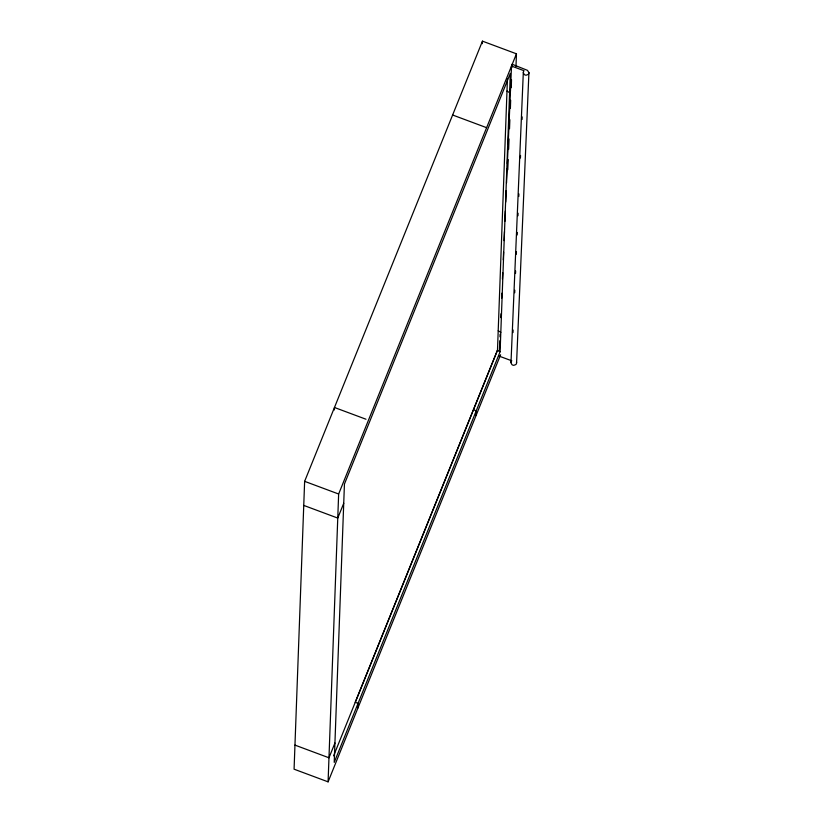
<?xml version="1.0" encoding="UTF-8"?>
<svg xmlns="http://www.w3.org/2000/svg" width="823" height="823" viewBox="0 0 823 823"><rect width="100%" height="100%" fill="white"/><g stroke="black" fill="none" stroke-linecap="round" stroke-linejoin="round"><path stroke-width="1.23" d="M515.99 66.488L516.453 53.814L482.453 41.15L304.633 481.342L294.078 769.186L328.089 781.85L500.61 354.754M334.385 409.947L334.467 407.488L365.998 419.236M328.089 781.85L338.644 494.016L516.453 53.814M357.923 707.996L358.098 703.295L355.238 702.338L497.37 350.495L500.106 351.73L334.22 762.376L344.436 484.037L510.311 73.401L500.106 351.73M482.36 43.681L482.453 41.15M476.064 415.512L476.239 410.811L473.678 409.864M497.473 350.701L507.441 78.771M499.376 350.999L499.818 340.732M499.983 336.885L500.086 334.313M500.796 317.627L500.96 313.769M501.619 298.368L501.835 293.235M502.442 279.11L502.709 272.691M503.254 259.852L503.583 252.147M504.077 240.594L504.458 231.602M504.9 221.336L505.332 211.069M505.723 202.077L506.207 190.524M506.536 182.819L507.143 168.694M507.359 163.561L508.017 148.161M508.182 144.303L508.892 127.616M508.995 125.045L511.515 65.994L512.194 64.276L527.45 70.336L528.922 72.599L516.587 362.717A2.592 2.49 1.5 0 1 515.815 364.558L513.861 365.309A2.932 2.808 1.5 0 1 511.855 364.538L510.99 362.696L523.315 72.578A2.592 2.49 1.5 0 1 524.086 70.737L511.484 66.046M507.77 169.847L508.213 159.569M508.645 149.302L509.036 138.964M509.519 128.769L509.859 119.705M510.394 108.225L510.661 100.221M511.268 87.691L511.515 79.759M512.143 67.147L512.194 64.276M513.007 332.574L513.12 330.002M514.704 292.782L514.807 290.21M515.517 273.524L515.63 270.952M516.34 254.266L516.443 251.694M517.153 235.008L517.266 232.446M517.976 215.76L518.079 213.188M518.788 196.502L518.902 193.93M520.434 157.985L520.537 155.424M522.07 119.479L522.173 116.907M343.726 503.306L337.759 518.079L303.759 505.415M510.517 90.386L509.602 92.66L507.009 91.075M334.94 743.015L328.974 757.788L294.963 745.113M333.624 755.833L497.431 350.361M498.224 330.774L500.816 332.358M499.16 356.133L511.813 360.813M452.619 115.004L486.619 127.678M304.633 481.342L338.644 494.016M523.315 72.578L524.189 74.42A2.932 2.808 1.5 0 0 526.195 75.191L528.15 74.44A2.592 2.49 1.5 0 0 528.922 72.599M516.474 362.038L516.587 362.717M510.98 362.696A2.592 2.49 1.5 0 1 511.32 361.39"/></g></svg>
